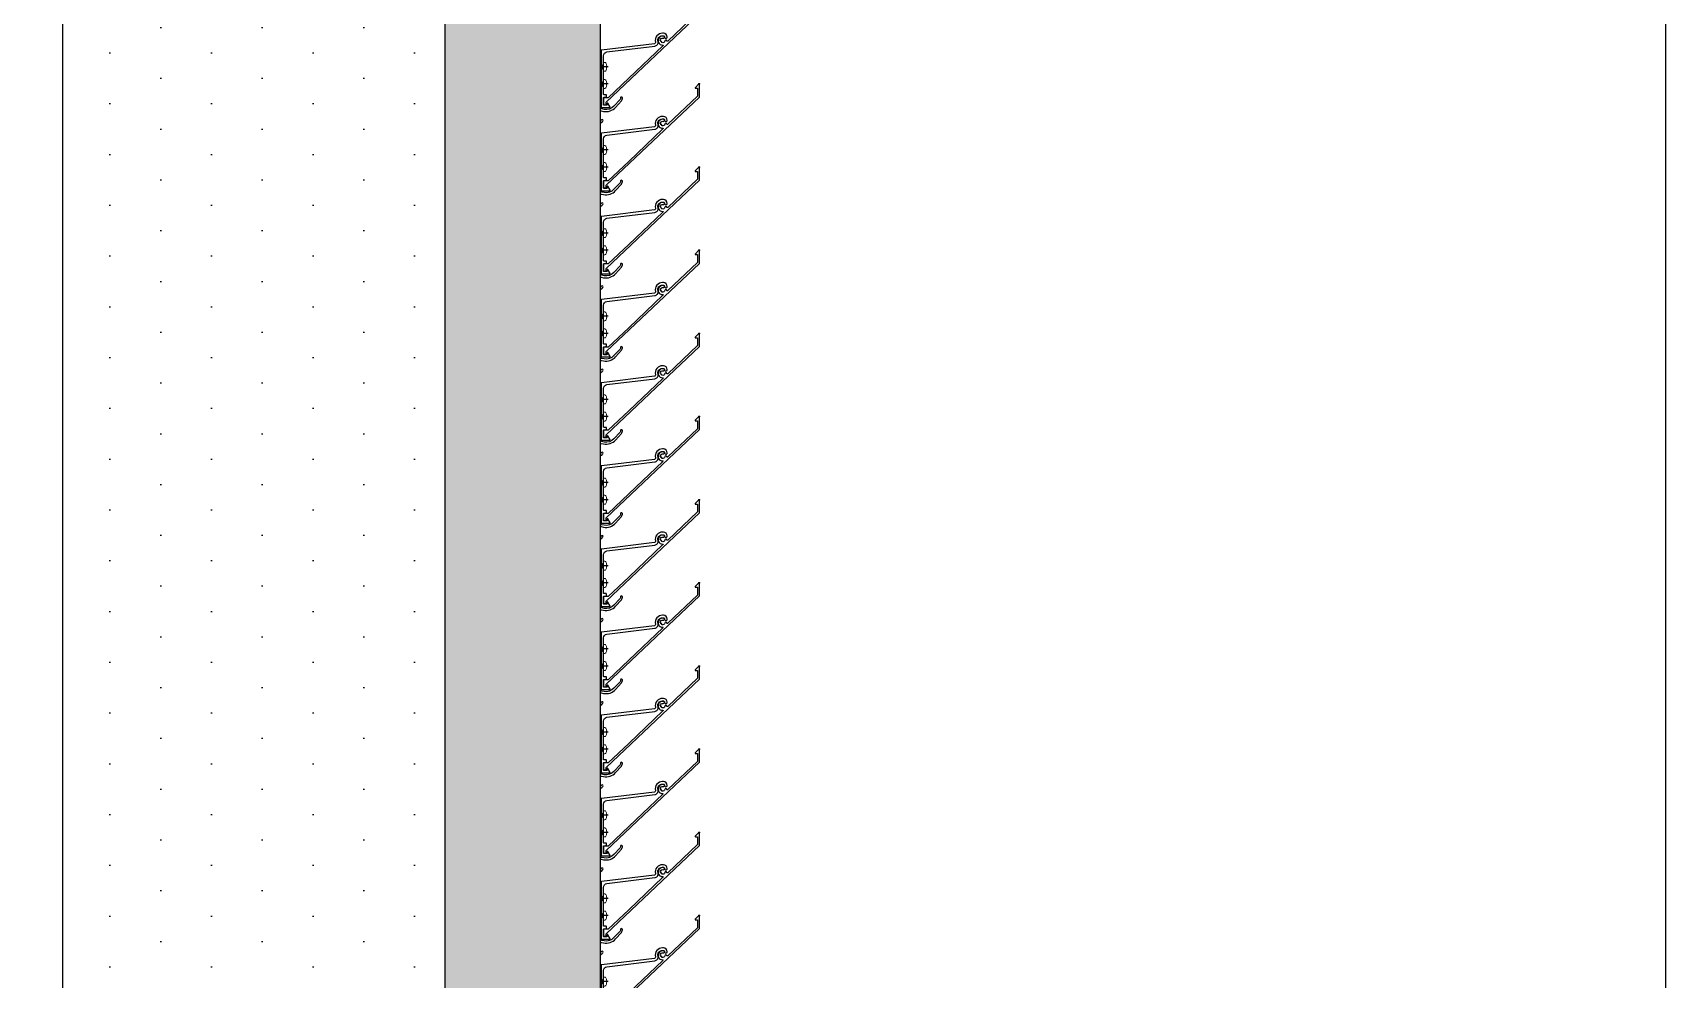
# Model space of a CAD drawing. Header units: millimetres. Extents: x 2519235 to 7246330, y 25937 to 201821.
# Drawn here: x 2752268 to 2753544, y 114766 to 115506 of the extents above; entities that cross this region are included whole.
import ezdxf

# ---------------------------------------------------------------- set-up
doc = ezdxf.new("R2010")
doc.units = ezdxf.units.MM
doc.set_wipeout_variables(frame=1)
doc.linetypes.add('CENTER', pattern=[50.8, 31.75, -6.35, 6.35, -6.35])
for name, color, linetype in [('010 - ASPG_ACCESSORIES_MAIN_COLOR_1', 7, 'Continuous'), ('010 - ASPG_EXTR_DEF_SUB', 7, 'Continuous'), ('010 - ASPG_EXTR_MAIN_COLOR_2', 7, 'Continuous'), ('010 - ASPG_FLASHING_HATCH_', 7, 'Continuous'), ('010 - ASPG_FLASHING_MAIN_COLOR_2', 7, 'Continuous'), ('010 - ASPG_FLASHING_MAIN_COLOR_4', 7, 'Continuous'), ('010 - ASPG_FLASHING_WIPEOUT_', 7, 'Continuous'), ('010 - ASPG_FRAMING_CUT_COLOR_4', 7, 'Continuous'), ('010 - ASPG_FRAMING_HATCH_', 7, 'Continuous'), ('010 - ASPG_FRAMING_MAIN_COLOR_2', 7, 'Continuous'), ('010 - ASPG_FRAMING_SUB_COLOR_2', 7, 'Continuous'), ('010 - ASPG_FRAMING_WIPEOUT_', 7, 'Continuous'), ('_LOUVER-SB', 7, 'Continuous'), ('BOLT & SCREW', 7, 'Continuous'), ('Center Line', 7, 'CENTER'), ('Xref-PLAN-106.940$0$_Beam', 7, 'Continuous')]:
    doc.layers.add(name, color=color, linetype=linetype)
doc.layers.add('12-GRID', color=7, linetype='CENTER', lineweight=13)
doc.layers.add('SCREW', color=7, linetype='Continuous', lineweight=5)

# ---------------------------------------------------------------- blocks, each defined once
blk = doc.blocks.new('*U368')
at = {"color": 7}
for p, q in [((250, -25), (-5050, -25)), ((-5050, -30.1), (250, -30.1)), ((-5050, -35.4), (250, -35.4)), ((-5050, -134.5), (250, -134.5)), ((-5050, -139.6), (250, -139.6)), ((-5050, -144.9), (250, -144.9))]:
    blk.add_line(p, q, dxfattribs=at)
blk = doc.blocks.new('Xref-PLAN-106.940')
at = {"layer": 'Xref-PLAN-106.940$0$_Beam', "color": 7}
for p, q in [((153369.2, 22958.4), (153369.2, 16058.4)), ((153669.2, 22958.4), (153669.2, 16058.4))]:
    blk.add_line(p, q, dxfattribs=at)
blk = doc.blocks.new('A$C6d15e31b')
at = {"color": 7}
blk.add_blockref('Xref-PLAN-106.940', (-135619.3, -23258.4), dxfattribs=at)
at = {"layer": '_LOUVER-SB', "color": 7, "xscale": -1.000000000000002, "rotation": 90}
blk.add_blockref('*U368', (17899.8, -5400), dxfattribs=at)
blk = doc.blocks.new('*U2952')
at = {"layer": '12-GRID', "color": 7, "linetype": 'CENTER'}
for p, q in [((0, -6.2), (0, 2.2)), ((-4.2, -2), (4.2, -2))]:
    blk.add_line(p, q, dxfattribs=at)
at = {"layer": 'BOLT & SCREW', "color": 7}
for p, q in [((-0.6, -1.8), (-1.8, -1.6)), ((-0.6, -2.2), (-1.8, -2.4)), ((-0.5, -1.8), (-0.9, -1.6)), ((-0.5, -2.2), (-0.9, -2.4)), ((-0.2, -1.4), (-0.4, -0.2)), ((-0.2, -1.5), (-0.4, -1.1)), ((-0.2, -2.5), (-0.4, -2.9)), ((-0.2, -2.6), (-0.4, -3.8)), ((0.2, -1.4), (0.4, -0.2)), ((0.2, -1.5), (0.4, -1.1)), ((0.4, -2.9), (0.2, -2.5)), ((0.2, -2.6), (0.4, -3.8)), ((0.5, -1.8), (0.9, -1.6)), ((0.5, -2.2), (0.9, -2.4)), ((0.6, -1.8), (1.8, -1.6)), ((0.6, -2.2), (1.8, -2.4))]:
    blk.add_line(p, q, dxfattribs=at)
for points in [[(-1.8, -1.6), (-0.9, -1.6, 0.414214), (-0.4, -1.1), (-0.4, -0.2), (0.4, -0.2), (0.4, -1.1, 0.414214), (0.9, -1.6), (1.8, -1.6), (1.8, -2.4), (0.9, -2.4, 0.414214), (0.4, -2.9), (0.4, -3.8), (-0.4, -3.8), (-0.4, -2.9, 0.414214), (-0.9, -2.4), (-1.8, -2.4)], [(0.2, -2.5, -0.414214), (0.5, -2.2), (0.6, -2.2), (0.6, -1.8), (0.5, -1.8, -0.414214), (0.2, -1.5), (0.2, -1.4), (-0.2, -1.4), (-0.2, -1.5, -0.414214), (-0.5, -1.8), (-0.6, -1.8), (-0.6, -2.2), (-0.5, -2.2, -0.414214), (-0.2, -2.5), (-0.2, -2.6), (0.2, -2.6)]]:
    blk.add_lwpolyline(points, format="xyb", close=True, dxfattribs=at)
blk.add_circle((0, -2), 3.5, dxfattribs=at)
blk = doc.blocks.new('000_ASPG_TYP_FILES_20260218-010703_FRAME_EXTR_')
at = {"layer": '010 - ASPG_FRAMING_HATCH_'}
h = blk.add_hatch(dxfattribs=at)
h.set_pattern_fill('ANSI32', scale=0.1, angle=180)
edge = h.paths.add_edge_path()
edge.add_line((2, 16), (2, 2))
edge.add_line((2, 2), (39.7, 2))
edge.add_arc((39.7, 1.7), 0.3, 0, 90, ccw=False)
edge.add_line((40, 1.7), (40, 0.3))
edge.add_arc((39.7, 0.3), 0.3, -90, 0, ccw=False)
edge.add_line((39.7, 0), (0.3, 0))
edge.add_arc((0.3, 0.3), 0.3, 180, 270, ccw=False)
edge.add_line((0, 0.3), (0, 17.7))
edge.add_arc((0.3, 17.7), 0.3, 90, 180, ccw=False)
edge.add_line((0.3, 18), (22.6, 18))
edge.add_arc((22.6, 18.5), 0.5, 270, 380.2095)
edge.add_arc((26.2, 19.8), 3.35, 182.0638, 200.2095, ccw=False)
edge.add_arc((23.6, 19.7), 0.76, 2.0638, 182.0638, ccw=False)
edge.add_arc((26.2, 19.8), 1.83, 182.0638, 447.9362)
edge.add_arc((26.3, 22.4), 0.76, 87.9362, 267.9362, ccw=False)
edge.add_arc((26.2, 19.8), 3.35, 69.7905, 87.9362, ccw=False)
edge.add_arc((27.5, 23.4), 0.5, 249.7905, 360)
edge.add_line((28, 23.4), (28, 26.7))
edge.add_line((28, 26.7), (28.5, 27.2))
edge.add_line((28.5, 27.2), (28, 27.7))
edge.add_line((28, 27.7), (28, 38.6))
edge.add_line((28, 38.6), (28.5, 39.1))
edge.add_line((28.5, 39.1), (28, 39.6))
edge.add_line((28, 39.6), (28, 42.9))
edge.add_arc((27.5, 42.9), 0.5, 0, 110.2095)
edge.add_arc((26.2, 46.5), 3.35, 272.0638, 290.2095, ccw=False)
edge.add_arc((26.3, 43.9), 0.76, 92.0638, 272.0638, ccw=False)
edge.add_arc((26.2, 46.5), 1.83, 272.0638, 537.9362)
edge.add_arc((23.6, 46.6), 0.76, 177.9362, 357.9362, ccw=False)
edge.add_arc((26.2, 46.5), 3.35, 159.7905, 177.9362, ccw=False)
edge.add_arc((22.6, 47.8), 0.5, 339.7905, 450)
edge.add_line((22.6, 48.3), (0.3, 48.3))
edge.add_arc((0.3, 48.6), 0.3, 180, 270, ccw=False)
edge.add_line((0, 48.6), (0, 60))
edge.add_arc((0.3, 60), 0.3, 90, 180, ccw=False)
edge.add_line((0.3, 60.3), (5, 60.3))
edge.add_line((5, 60.3), (5, 65))
edge.add_arc((5.3, 65), 0.3, 90, 180, ccw=False)
edge.add_line((5.3, 65.3), (30, 65.3))
edge.add_line((30, 65.3), (30, 63.6))
edge.add_arc((29.7, 63.6), 0.3, -90, 0, ccw=False)
edge.add_line((29.7, 63.3), (7.3, 63.3))
edge.add_arc((7.3, 63), 0.3, 90, 180)
edge.add_line((7, 63), (7, 58.3))
edge.add_line((7, 58.3), (2.3, 58.3))
edge.add_arc((2.3, 58), 0.3, 90, 180)
edge.add_line((2, 58), (2, 50.6))
edge.add_arc((2.3, 50.6), 0.3, 180, 270)
edge.add_line((2.3, 50.3), (29.7, 50.3))
edge.add_arc((29.7, 50), 0.3, 0, 90, ccw=False)
edge.add_line((30, 50), (30, 26.7))
edge.add_line((30, 26.7), (30, 16.3))
edge.add_arc((29.7, 16.3), 0.3, -90, 0, ccw=False)
edge.add_line((29.7, 16), (2, 16))
at = {"layer": '010 - ASPG_FRAMING_CUT_COLOR_4', "color": 7}
blk.add_lwpolyline([(2, 16), (2, 2), (39.7, 2, -0.414214), (40, 1.7), (40, 0.3, -0.414214), (39.7, 0), (0.3, 0, -0.414214), (0, 0.3), (0, 17.7, -0.414214), (0.3, 18), (22.6, 18, 0.52173), (23, 18.7, -0.079342), (22.8, 19.7, -1), (24.3, 19.8, 2.296346), (26.2, 21.7, -1), (26.3, 23.2, -0.079342), (27.3, 23, 0.52173), (28, 23.4), (28, 26.7), (28.5, 27.2), (28, 27.7), (28, 38.6), (28.5, 39.1), (28, 39.6), (28, 42.9, 0.52173), (27.3, 43.3, -0.079342), (26.3, 43.1, -1), (26.2, 44.6, 2.296346), (24.3, 46.5, -1), (22.8, 46.6, -0.079342), (23, 47.6, 0.52173), (22.6, 48.3), (0.3, 48.3, -0.414214), (0, 48.6), (0, 60, -0.414214), (0.3, 60.3), (5, 60.3), (5, 65, -0.414214), (5.3, 65.3), (30, 65.3), (30, 63.6, -0.414214), (29.7, 63.3), (7.3, 63.3, 0.414214), (7, 63), (7, 58.3), (2.3, 58.3, 0.414214), (2, 58), (2, 50.6, 0.414214), (2.3, 50.3), (29.7, 50.3, -0.414214), (30, 50), (30, 26.7), (30, 16.3, -0.414214), (29.7, 16)], format="xyb", close=True, dxfattribs=at)
at = {"color": 7}
for p in [(26.2, 48.5), (26.2, 21.8)]:
    blk.add_blockref('*U2952', p, dxfattribs=at)
blk = doc.blocks.new('PZG35-9D5')
at = {"layer": 'Center Line', "color": 7}
blk.add_line((0, 3.7), (0, -10.5), dxfattribs=at)
at = {"layer": 'SCREW', "color": 7}
for p, q in [((-1.4, 0), (-1.4, -1.1)), ((1.4, 0), (1.4, -0.6)), ((-1.9, -1.4), (1.9, -0.9)), ((-1.9, -1.4), (-1.4, -1.1)), ((-1.9, -1.4), (-1.4, -1.7)), ((-1.9, -2.7), (1.9, -2.2)), ((-1.9, -2.7), (-1.4, -2.4)), ((-1.9, -2.7), (-1.4, -3)), ((-1.9, -4), (-1.4, -3.7)), ((-1.9, -4), (-1, -3.9)), ((-1.9, -4), (-1.4, -4.3)), ((-1.4, -1.1), (1.4, -0.6)), ((-1.4, -1.7), (1.4, -1.2)), ((-1.4, -1.7), (-1.4, -2.4)), ((-1.4, -2.4), (1.4, -1.9)), ((-1.4, -3), (1.4, -2.5)), ((-1.4, -3), (-1.4, -3.7)), ((-1.4, -3.7), (-0.8, -3.6)), ((-1.4, -4.3), (-1.4, -8.1)), ((-1.4, -4.3), (-1.2, -4.3)), ((0, -9.5), (-1.4, -8.1)), ((0, -9.5), (1.4, -8.1)), ((0.6, -3.3), (1.4, -3.2)), ((0.7, -3.7), (1.9, -3.5)), ((0.7, -3.9), (1.4, -3.8)), ((0.7, -4.6), (1.4, -4.5)), ((0.7, -5), (1.9, -4.8)), ((0.7, -5.2), (1.4, -5.1)), ((1.9, -0.9), (1.4, -0.6)), ((1.9, -0.9), (1.4, -1.2)), ((1.4, -1.2), (1.4, -1.9)), ((1.9, -2.2), (1.4, -1.9)), ((1.9, -2.2), (1.4, -2.5)), ((1.4, -2.5), (1.4, -3.2)), ((1.9, -3.5), (1.4, -3.2)), ((1.9, -3.5), (1.4, -3.8)), ((1.4, -3.8), (1.4, -4.5)), ((1.9, -4.8), (1.4, -4.5)), ((1.9, -4.8), (1.4, -5.1)), ((1.4, -5.1), (1.4, -8.1))]:
    blk.add_line(p, q, dxfattribs=at)
blk.add_lwpolyline([(0, -9.5), (0.7, -5.2), (0.7, -3.6, 0.417657), (0.4, -3.3, 0.108102), (-0.8, -3.6), (-1.4, -4.7)], format="xyb", dxfattribs=at)
blk = doc.blocks.new('*U2951')
at = {"layer": 'SCREW', "color": 7}
blk.add_lwpolyline([(3, 1.8, 0.09906), (0.8, 2.5), (0.8, 2.3), (-0.8, 2.3), (-0.8, 2.5, 0.09906), (-3, 1.8, 0.266588), (-3.5, 1), (-3.5, 0.2, 0.414214), (-3.3, 0), (3.3, 0, 0.414214), (3.5, 0.2), (3.5, 1, 0.266588)], format="xyb", close=True, dxfattribs=at)
blk.add_blockref('PZG35-9D5', (0, 0), dxfattribs=at)
blk = doc.blocks.new('*U2950')
at = {"color": 7}
blk.add_point((0, 0), dxfattribs=at)
at = {"layer": '010 - ASPG_ACCESSORIES_MAIN_COLOR_1', "color": 7}
blk.add_lwpolyline([(-39.7, -0.6, 0.414214), (-40, -0.9), (-40, -7.4, 0.57735), (-39.7, -7.6), (-36.6, -5.8, 0.767327), (-36.8, -5.3), (-37.9, -5.3, -0.414214), (-38.2, -5), (-38.2, -2.8, -0.414214), (-38, -2.6), (-32.2, -2.6, -0.388879), (-32, -2.8), (-31.8, -4.3, 0.388879), (-31.3, -4.8), (-30.3, -4.8, 0.414214), (-30, -4.5), (-30, -2.9, -0.414214), (-29.7, -2.6), (0.4, -2.6, -0.378969), (3.4, -5.2), (8, -42.5, 0.446593), (11.6, -45.1, -0.489802), (16.1, -48.7), (16.1, -49.4, -0.18248), (15.8, -50, -0.267949), (15.3, -50.2, 1.122115), (15.1, -52.3, 0.405004), (18.1, -49.4), (18.1, -48.7, 0.489805), (11.2, -43.1, -0.446597), (9.9, -42.3), (4.9, -0.8, 0.364176), (4.6, -0.6)], format="xyb", close=True, dxfattribs=at)
at = {"layer": '010 - ASPG_EXTR_DEF_SUB', "color": 7}
for p in [(-40, -0.5), (43.4, -76.9), (43.4, -77.5)]:
    blk.add_point(p, dxfattribs=at)
at = {"layer": '010 - ASPG_EXTR_MAIN_COLOR_2', "color": 7}
blk.add_lwpolyline([(11.4, -48.2), (11.5, -47.4), (12.2, -47.6), (12.3, -46.8, -0.535538), (14.2, -49.2, 0.991572), (15.7, -49.6, 1.157025), (8.8, -48.8, -0.688558), (8.3, -49), (-17.1, -22.2), (-32.3, -6.1), (-32.3, -2.9, 0.414312), (-32.6, -2.6), (-37.5, -2.6, 0.414116), (-37.8, -2.9), (-37.8, -4.3, 0.414214), (-37.5, -4.6), (-36, -4.6, -0.205895), (-35.8, -4.7), (33.2, -77.5), (43.1, -77.5, 0.668179), (43.4, -77), (40.5, -74.2, 0.668179), (40, -74.4), (40, -76), (33.9, -76), (11.9, -52.8, -0.558354), (12.1, -52, 0.766275), (12, -50.4, -0.438583), (10.7, -48.1)], format="xyb", close=True, dxfattribs=at)
at = {"layer": 'SCREW', "color": 7, "rotation": 180}
for p in [(-21.6, -2.5), (-8.2, -2.5)]:
    blk.add_blockref('*U2951', p, dxfattribs=at)
blk = doc.blocks.new('*U1104')
at = {"color": 7}
blk.add_wipeout([(1440, 4), (60, 4), (60, 69.3), (1440, 69.3)], dxfattribs=at).dxf.layer = '010 - ASPG_FRAMING_WIPEOUT_'
at = {"layer": '010 - ASPG_FRAMING_MAIN_COLOR_2', "color": 7}
blk.add_lwpolyline([(1410, 69.3), (90, 69.3), (90, 6), (1410, 6)], close=True, dxfattribs=at)
at = {"layer": '010 - ASPG_FRAMING_SUB_COLOR_2', "color": 7}
for points in [[(1440, 4), (60, 4), (60, 69.3), (1440, 69.3)], [(60, 2), (60, 4), (1440, 4), (1440, 2)]]:
    blk.add_lwpolyline(points, close=True, dxfattribs=at)
at = {"color": 7, "rotation": 180}
for p in [(100, 69.3), (165, 69.3), (230, 69.3), (295, 69.3), (360, 69.3), (425, 69.3), (490, 69.3), (555, 69.3), (620, 69.3), (685, 69.3), (750, 69.3), (815, 69.3)]:
    blk.add_blockref('*U2950', p, dxfattribs=at)
at = {"color": 7}
blk.add_blockref('000_ASPG_TYP_FILES_20260218-010703_FRAME_EXTR_', (60, 4), dxfattribs=at)
blk = doc.blocks.new('*U1095')
at = {"layer": '010 - ASPG_EXTR_DEF_SUB', "color": 7}
for p in [(585, 0), (650, 0), (715, 0), (780, 0), (845, 0), (910, 0), (975, 0), (1040, 0), (1105, 0), (1170, 0), (1235, 0)]:
    blk.add_point(p, dxfattribs=at)
at = {"layer": '010 - ASPG_EXTR_MAIN_COLOR_2', "color": 7}
for points in [[(552.5, 68.6), (560.9, 68.6, -0.607385), (561.4, 67.6, -0.045829), (542.8, 45.8, -0.560492)], [(530.6, 33.1, 0.077048), (563.7, 68.4, -0.247674), (564, 68.6), (566, 68.6, -0.044131), (566.5, 68.5, -0.125846), (569, 67.2, -0.098851), (569.8, 66, -0.205828), (569.8, 61.2, -0.115116), (566.4, 57.2, 0.822373), (567.5, 56.1, 0.109185), (571.1, 60.6, 0.208323), (571.2, 66.6, 0.100528), (570, 68.3, 0.145116), (566.3, 70.1), (550.8, 70.1, 0.433659)]]:
    blk.add_lwpolyline(points, format="xyb", dxfattribs=at)
for points in [[(615.8, 70.1, 0.433659), (615.5, 69.7), (615.8, 64, 0.082069), (615.9, 63.9, 0.720654), (617.3, 64, 0.079224), (617.3, 64.1), (617.1, 68.1, -0.433659), (617.5, 68.6), (625.9, 68.6, -0.607385), (626.4, 67.6, -0.045829), (607.8, 45.8, -0.560492), (607.3, 45.9, 0.31786), (604.2, 48.2, 0.953288), (604.1, 46.7, -2.423004), (602.3, 44.9, 0.952315), (600.7, 44.8, 0.300821), (602.9, 41.8, -0.560492), (603, 41.3, -0.019425), (593.6, 33.5, -0.552501), (593.1, 33.6, 0.344461), (590, 36.3, 0.952015), (589.9, 34.8, -2.423186), (588, 33, 0.952015), (586.5, 32.8, 0.2854), (588.5, 29.9, -0.553378), (588.6, 29.4, 0.030674), (573.5, 15.1, 0.4171), (574.1, 5.3, 0.935553), (575.1, 6.4, -0.43441), (574.8, 14.3, -0.014998), (581.9, 21.5, -0.738349), (584.9, 19.8, 0.004917), (581.8, 4.8, 0.263611), (584.9, -4.5), (590, -9.1, 0.125884), (591.3, -9.8, 0.044275), (592.1, -9.9, 1.107655), (592.1, -8.3, -0.215596), (591, -8), (585.9, -3.3, -0.263611), (583.3, 4.5, -0.004855), (586.3, 19.3, 0.23396), (585.8, 22, -0.24081), (585.7, 24.9, -0.104157), (585.8, 25), (588, 26.9, -0.229021), (590.7, 26.9, -0.381721), (595.3, 9.1, 0.977382), (596.6, 8.4, 0.361105), (592.4, 27.5, -0.496126), (592.4, 30.7, 0.003188), (594.1, 31.9, -0.002827), (595.6, 33.1, 0.077048), (628.7, 68.4, -0.247674), (629, 68.6), (631, 68.6, -0.044131), (631.5, 68.5, -0.125846), (634, 67.2, -0.098851), (634.8, 66, -0.205828), (634.8, 61.2, -0.115116), (631.4, 57.2, 0.822373), (632.5, 56.1, 0.109185), (636.1, 60.6, 0.208323), (636.2, 66.6, 0.100528), (635, 68.3, 0.145116), (631.3, 70.1)], [(680.8, 70.1, 0.433659), (680.5, 69.7), (680.8, 64, 0.082069), (680.9, 63.9, 0.720654), (682.3, 64, 0.079224), (682.3, 64.1), (682.1, 68.1, -0.433659), (682.5, 68.6), (690.9, 68.6, -0.607385), (691.4, 67.6, -0.045829), (672.8, 45.8, -0.560492), (672.3, 45.9, 0.31786), (669.2, 48.2, 0.953288), (669.1, 46.7, -2.423004), (667.3, 44.9, 0.952315), (665.7, 44.8, 0.300821), (667.9, 41.8, -0.560492), (668, 41.3, -0.019425), (658.6, 33.5, -0.552501), (658.1, 33.6, 0.344461), (655, 36.3, 0.952015), (654.9, 34.8, -2.423186), (653, 33, 0.952015), (651.5, 32.8, 0.2854), (653.5, 29.9, -0.553378), (653.6, 29.4, 0.030674), (638.5, 15.1, 0.4171), (639.1, 5.3, 0.935553), (640.1, 6.4, -0.43441), (639.8, 14.3, -0.014998), (646.9, 21.5, -0.738349), (649.9, 19.8, 0.004917), (646.8, 4.8, 0.263611), (649.9, -4.5), (655, -9.1, 0.125884), (656.3, -9.8, 0.044275), (657.1, -9.9, 1.107655), (657.1, -8.3, -0.215596), (656, -8), (650.9, -3.3, -0.263611), (648.3, 4.5, -0.004855), (651.3, 19.3, 0.23396), (650.8, 22, -0.24081), (650.7, 24.9, -0.104157), (650.8, 25), (653, 26.9, -0.229021), (655.7, 26.9, -0.381721), (660.3, 9.1, 0.977382), (661.6, 8.4, 0.361105), (657.4, 27.5, -0.496126), (657.4, 30.7, 0.003188), (659.1, 31.9, -0.002827), (660.6, 33.1, 0.077048), (693.7, 68.4, -0.247674), (694, 68.6), (696, 68.6, -0.044131), (696.5, 68.5, -0.125846), (699, 67.2, -0.098851), (699.8, 66, -0.205828), (699.8, 61.2, -0.115116), (696.4, 57.2, 0.822373), (697.5, 56.1, 0.109185), (701.1, 60.6, 0.208323), (701.2, 66.6, 0.100528), (700, 68.3, 0.145116), (696.3, 70.1)], [(745.8, 70.1, 0.433659), (745.5, 69.7), (745.8, 64, 0.082069), (745.9, 63.9, 0.720654), (747.3, 64, 0.079224), (747.3, 64.1), (747.1, 68.1, -0.433659), (747.5, 68.6), (755.9, 68.6, -0.607385), (756.4, 67.6, -0.045829), (737.8, 45.8, -0.560492), (737.3, 45.9, 0.31786), (734.2, 48.2, 0.953288), (734.1, 46.7, -2.423004), (732.3, 44.9, 0.952315), (730.7, 44.8, 0.300821), (732.9, 41.8, -0.560492), (733, 41.3, -0.019425), (723.6, 33.5, -0.552501), (723.1, 33.6, 0.344461), (720, 36.3, 0.952015), (719.9, 34.8, -2.423186), (718, 33, 0.952015), (716.5, 32.8, 0.2854), (718.5, 29.9, -0.553378), (718.6, 29.4, 0.030674), (703.5, 15.1, 0.4171), (704.1, 5.3, 0.935553), (705.1, 6.4, -0.43441), (704.8, 14.3, -0.014998), (711.9, 21.5, -0.738349), (714.9, 19.8, 0.004917), (711.8, 4.8, 0.263611), (714.9, -4.5), (720, -9.1, 0.125884), (721.3, -9.8, 0.044275), (722.1, -9.9, 1.107655), (722.1, -8.3, -0.215596), (721, -8), (715.9, -3.3, -0.263611), (713.3, 4.5, -0.004855), (716.3, 19.3, 0.23396), (715.8, 22, -0.24081), (715.7, 24.9, -0.104157), (715.8, 25), (718, 26.9, -0.229021), (720.7, 26.9, -0.381721), (725.3, 9.1, 0.977382), (726.6, 8.4, 0.361105), (722.4, 27.5, -0.496126), (722.4, 30.7, 0.003188), (724.1, 31.9, -0.002827), (725.6, 33.1, 0.077048), (758.7, 68.4, -0.247674), (759, 68.6), (761, 68.6, -0.044131), (761.5, 68.5, -0.125846), (764, 67.2, -0.098851), (764.8, 66, -0.205828), (764.8, 61.2, -0.115116), (761.4, 57.2, 0.822373), (762.5, 56.1, 0.109185), (766.1, 60.6, 0.208323), (766.2, 66.6, 0.100528), (765, 68.3, 0.145116), (761.3, 70.1)], [(810.8, 70.1, 0.433659), (810.5, 69.7), (810.8, 64, 0.082069), (810.9, 63.9, 0.720654), (812.3, 64, 0.079224), (812.3, 64.1), (812.1, 68.1, -0.433659), (812.5, 68.6), (820.9, 68.6, -0.607385), (821.4, 67.6, -0.045829), (802.8, 45.8, -0.560492), (802.3, 45.9, 0.31786), (799.2, 48.2, 0.953288), (799.1, 46.7, -2.423004), (797.3, 44.9, 0.952315), (795.7, 44.8, 0.300821), (797.9, 41.8, -0.560492), (798, 41.3, -0.019425), (788.6, 33.5, -0.552501), (788.1, 33.6, 0.344461), (785, 36.3, 0.952015), (784.9, 34.8, -2.423186), (783, 33, 0.952015), (781.5, 32.8, 0.2854), (783.5, 29.9, -0.553378), (783.6, 29.4, 0.030674), (768.5, 15.1, 0.4171), (769.1, 5.3, 0.935553), (770.1, 6.4, -0.43441), (769.8, 14.3, -0.014998), (776.9, 21.5, -0.738349), (779.9, 19.8, 0.004917), (776.8, 4.8, 0.263611), (779.9, -4.5), (785, -9.1, 0.125884), (786.3, -9.8, 0.044275), (787.1, -9.9, 1.107655), (787.1, -8.3, -0.215596), (786, -8), (780.9, -3.3, -0.263611), (778.3, 4.5, -0.004855), (781.3, 19.3, 0.23396), (780.8, 22, -0.24081), (780.7, 24.9, -0.104157), (780.8, 25), (783, 26.9, -0.229021), (785.7, 26.9, -0.381721), (790.3, 9.1, 0.977382), (791.6, 8.4, 0.361105), (787.4, 27.5, -0.496126), (787.4, 30.7, 0.003188), (789.1, 31.9, -0.002827), (790.6, 33.1, 0.077048), (823.7, 68.4, -0.247674), (824, 68.6), (826, 68.6, -0.044131), (826.5, 68.5, -0.125846), (829, 67.2, -0.098851), (829.8, 66, -0.205828), (829.8, 61.2, -0.115116), (826.4, 57.2, 0.822373), (827.5, 56.1, 0.109185), (831.1, 60.6, 0.208323), (831.2, 66.6, 0.100528), (830, 68.3, 0.145116), (826.3, 70.1)], [(875.8, 70.1, 0.433659), (875.5, 69.7), (875.8, 64, 0.082069), (875.9, 63.9, 0.720654), (877.3, 64, 0.079224), (877.3, 64.1), (877.1, 68.1, -0.433659), (877.5, 68.6), (885.9, 68.6, -0.607385), (886.4, 67.6, -0.045829), (867.8, 45.8, -0.560492), (867.3, 45.9, 0.31786), (864.2, 48.2, 0.953288), (864.1, 46.7, -2.423004), (862.3, 44.9, 0.952315), (860.7, 44.8, 0.300821), (862.9, 41.8, -0.560492), (863, 41.3, -0.019425), (853.6, 33.5, -0.552501), (853.1, 33.6, 0.344461), (850, 36.3, 0.952015), (849.9, 34.8, -2.423186), (848, 33, 0.952015), (846.5, 32.8, 0.2854), (848.5, 29.9, -0.553378), (848.6, 29.4, 0.030674), (833.5, 15.1, 0.4171), (834.1, 5.3, 0.935553), (835.1, 6.4, -0.43441), (834.8, 14.3, -0.014998), (841.9, 21.5, -0.738349), (844.9, 19.8, 0.004917), (841.8, 4.8, 0.263611), (844.9, -4.5), (850, -9.1, 0.125884), (851.3, -9.8, 0.044275), (852.1, -9.9, 1.107655), (852.1, -8.3, -0.215596), (851, -8), (845.9, -3.3, -0.263611), (843.3, 4.5, -0.004855), (846.3, 19.3, 0.23396), (845.8, 22, -0.24081), (845.7, 24.9, -0.104157), (845.8, 25), (848, 26.9, -0.229021), (850.7, 26.9, -0.381721), (855.3, 9.1, 0.977382), (856.6, 8.4, 0.361105), (852.4, 27.5, -0.496126), (852.4, 30.7, 0.003188), (854.1, 31.9, -0.002827), (855.6, 33.1, 0.077048), (888.7, 68.4, -0.247674), (889, 68.6), (891, 68.6, -0.044131), (891.5, 68.5, -0.125846), (894, 67.2, -0.098851), (894.8, 66, -0.205828), (894.8, 61.2, -0.115116), (891.4, 57.2, 0.822373), (892.5, 56.1, 0.109185), (896.1, 60.6, 0.208323), (896.2, 66.6, 0.100528), (895, 68.3, 0.145116), (891.3, 70.1)], [(940.8, 70.1, 0.433659), (940.5, 69.7), (940.8, 64, 0.082069), (940.9, 63.9, 0.720654), (942.3, 64, 0.079224), (942.3, 64.1), (942.1, 68.1, -0.433659), (942.5, 68.6), (950.9, 68.6, -0.607385), (951.4, 67.6, -0.045829), (932.8, 45.8, -0.560492), (932.3, 45.9, 0.31786), (929.2, 48.2, 0.953288), (929.1, 46.7, -2.423004), (927.3, 44.9, 0.952315), (925.7, 44.8, 0.300821), (927.9, 41.8, -0.560492), (928, 41.3, -0.019425), (918.6, 33.5, -0.552501), (918.1, 33.6, 0.344461), (915, 36.3, 0.952015), (914.9, 34.8, -2.423186), (913, 33, 0.952015), (911.5, 32.8, 0.2854), (913.5, 29.9, -0.553378), (913.6, 29.4, 0.030674), (898.5, 15.1, 0.4171), (899.1, 5.3, 0.935553), (900.1, 6.4, -0.43441), (899.8, 14.3, -0.014998), (906.9, 21.5, -0.738349), (909.9, 19.8, 0.004917), (906.8, 4.8, 0.263611), (909.9, -4.5), (915, -9.1, 0.125884), (916.3, -9.8, 0.044275), (917.1, -9.9, 1.107655), (917.1, -8.3, -0.215596), (916, -8), (910.9, -3.3, -0.263611), (908.3, 4.5, -0.004855), (911.3, 19.3, 0.23396), (910.8, 22, -0.24081), (910.7, 24.9, -0.104157), (910.8, 25), (913, 26.9, -0.229021), (915.7, 26.9, -0.381721), (920.3, 9.1, 0.977382), (921.6, 8.4, 0.361105), (917.4, 27.5, -0.496126), (917.4, 30.7, 0.003188), (919.1, 31.9, -0.002827), (920.6, 33.1, 0.077048), (953.7, 68.4, -0.247674), (954, 68.6), (956, 68.6, -0.044131), (956.5, 68.5, -0.125846), (959, 67.2, -0.098851), (959.8, 66, -0.205828), (959.8, 61.2, -0.115116), (956.4, 57.2, 0.822373), (957.5, 56.1, 0.109185), (961.1, 60.6, 0.208323), (961.2, 66.6, 0.100528), (960, 68.3, 0.145116), (956.3, 70.1)], [(1005.8, 70.1, 0.433659), (1005.5, 69.7), (1005.8, 64, 0.082069), (1005.9, 63.9, 0.720654), (1007.3, 64, 0.079224), (1007.3, 64.1), (1007.1, 68.1, -0.433659), (1007.5, 68.6), (1015.9, 68.6, -0.607385), (1016.4, 67.6, -0.045829), (997.8, 45.8, -0.560492), (997.3, 45.9, 0.31786), (994.2, 48.2, 0.953288), (994.1, 46.7, -2.423004), (992.3, 44.9, 0.952315), (990.7, 44.8, 0.300821), (992.9, 41.8, -0.560492), (993, 41.3, -0.019425), (983.6, 33.5, -0.552501), (983.1, 33.6, 0.344461), (980, 36.3, 0.952015), (979.9, 34.8, -2.423186), (978, 33, 0.952015), (976.5, 32.8, 0.2854), (978.5, 29.9, -0.553378), (978.6, 29.4, 0.030674), (963.5, 15.1, 0.4171), (964.1, 5.3, 0.935553), (965.1, 6.4, -0.43441), (964.8, 14.3, -0.014998), (971.9, 21.5, -0.738349), (974.9, 19.8, 0.004917), (971.8, 4.8, 0.263611), (974.9, -4.5), (980, -9.1, 0.125884), (981.3, -9.8, 0.044275), (982.1, -9.9, 1.107655), (982.1, -8.3, -0.215596), (981, -8), (975.9, -3.3, -0.263611), (973.3, 4.5, -0.004855), (976.3, 19.3, 0.23396), (975.8, 22, -0.24081), (975.7, 24.9, -0.104157), (975.8, 25), (978, 26.9, -0.229021), (980.7, 26.9, -0.381721), (985.3, 9.1, 0.977382), (986.6, 8.4, 0.361105), (982.4, 27.5, -0.496126), (982.4, 30.7, 0.003188), (984.1, 31.9, -0.002827), (985.6, 33.1, 0.077048), (1018.7, 68.4, -0.247674), (1019, 68.6), (1021, 68.6, -0.044131), (1021.5, 68.5, -0.125846), (1024, 67.2, -0.098851), (1024.8, 66, -0.205828), (1024.8, 61.2, -0.115116), (1021.4, 57.2, 0.822373), (1022.5, 56.1, 0.109185), (1026.1, 60.6, 0.208323), (1026.2, 66.6, 0.100528), (1025, 68.3, 0.145116), (1021.3, 70.1)], [(1070.8, 70.1, 0.433659), (1070.5, 69.7), (1070.8, 64, 0.082069), (1070.9, 63.9, 0.720654), (1072.3, 64, 0.079224), (1072.3, 64.1), (1072.1, 68.1, -0.433659), (1072.5, 68.6), (1080.9, 68.6, -0.607385), (1081.4, 67.6, -0.045829), (1062.8, 45.8, -0.560492), (1062.3, 45.9, 0.31786), (1059.2, 48.2, 0.953288), (1059.1, 46.7, -2.423004), (1057.3, 44.9, 0.952315), (1055.7, 44.8, 0.300821), (1057.9, 41.8, -0.560492), (1058, 41.3, -0.019425), (1048.6, 33.5, -0.552501), (1048.1, 33.6, 0.344461), (1045, 36.3, 0.952015), (1044.9, 34.8, -2.423186), (1043, 33, 0.952015), (1041.5, 32.8, 0.2854), (1043.5, 29.9, -0.553378), (1043.6, 29.4, 0.030674), (1028.5, 15.1, 0.4171), (1029.1, 5.3, 0.935553), (1030.1, 6.4, -0.43441), (1029.8, 14.3, -0.014998), (1036.9, 21.5, -0.738349), (1039.9, 19.8, 0.004917), (1036.8, 4.8, 0.263611), (1039.9, -4.5), (1045, -9.1, 0.125884), (1046.3, -9.8, 0.044275), (1047.1, -9.9, 1.107655), (1047.1, -8.3, -0.215596), (1046, -8), (1040.9, -3.3, -0.263611), (1038.3, 4.5, -0.004855), (1041.3, 19.3, 0.23396), (1040.8, 22, -0.24081), (1040.7, 24.9, -0.104157), (1040.8, 25), (1043, 26.9, -0.229021), (1045.7, 26.9, -0.381721), (1050.3, 9.1, 0.977382), (1051.6, 8.4, 0.361105), (1047.4, 27.5, -0.496126), (1047.4, 30.7, 0.003188), (1049.1, 31.9, -0.002827), (1050.6, 33.1, 0.077048), (1083.7, 68.4, -0.247674), (1084, 68.6), (1086, 68.6, -0.044131), (1086.5, 68.5, -0.125846), (1089, 67.2, -0.098851), (1089.8, 66, -0.205828), (1089.8, 61.2, -0.115116), (1086.4, 57.2, 0.822373), (1087.5, 56.1, 0.109185), (1091.1, 60.6, 0.208323), (1091.2, 66.6, 0.100528), (1090, 68.3, 0.145116), (1086.3, 70.1)], [(1135.8, 70.1, 0.433659), (1135.5, 69.7), (1135.8, 64, 0.082069), (1135.9, 63.9, 0.720654), (1137.3, 64, 0.079224), (1137.3, 64.1), (1137.1, 68.1, -0.433659), (1137.5, 68.6), (1145.9, 68.6, -0.607385), (1146.4, 67.6, -0.045829), (1127.8, 45.8, -0.560492), (1127.3, 45.9, 0.31786), (1124.2, 48.2, 0.953288), (1124.1, 46.7, -2.423004), (1122.3, 44.9, 0.952315), (1120.7, 44.8, 0.300821), (1122.9, 41.8, -0.560492), (1123, 41.3, -0.019425), (1113.6, 33.5, -0.552501), (1113.1, 33.6, 0.344461), (1110, 36.3, 0.952015), (1109.9, 34.8, -2.423186), (1108, 33, 0.952015), (1106.5, 32.8, 0.2854), (1108.5, 29.9, -0.553378), (1108.6, 29.4, 0.030674), (1093.5, 15.1, 0.4171), (1094.1, 5.3, 0.935553), (1095.1, 6.4, -0.43441), (1094.8, 14.3, -0.014998), (1101.9, 21.5, -0.738349), (1104.9, 19.8, 0.004917), (1101.8, 4.8, 0.263611), (1104.9, -4.5), (1110, -9.1, 0.125884), (1111.3, -9.8, 0.044275), (1112.1, -9.9, 1.107655), (1112.1, -8.3, -0.215596), (1111, -8), (1105.9, -3.3, -0.263611), (1103.3, 4.5, -0.004855), (1106.3, 19.3, 0.23396), (1105.8, 22, -0.24081), (1105.7, 24.9, -0.104157), (1105.8, 25), (1108, 26.9, -0.229021), (1110.7, 26.9, -0.381721), (1115.3, 9.1, 0.977382), (1116.6, 8.4, 0.361105), (1112.4, 27.5, -0.496126), (1112.4, 30.7, 0.003188), (1114.1, 31.9, -0.002827), (1115.6, 33.1, 0.077048), (1148.7, 68.4, -0.247674), (1149, 68.6), (1151, 68.6, -0.044131), (1151.5, 68.5, -0.125846), (1154, 67.2, -0.098851), (1154.8, 66, -0.205828), (1154.8, 61.2, -0.115116), (1151.4, 57.2, 0.822373), (1152.5, 56.1, 0.109185), (1156.1, 60.6, 0.208323), (1156.2, 66.6, 0.100528), (1155, 68.3, 0.145116), (1151.3, 70.1)], [(1200.8, 70.1, 0.433659), (1200.5, 69.7), (1200.8, 64, 0.082069), (1200.9, 63.9, 0.720654), (1202.3, 64, 0.079224), (1202.3, 64.1), (1202.1, 68.1, -0.433659), (1202.5, 68.6), (1210.9, 68.6, -0.607385), (1211.4, 67.6, -0.045829), (1192.8, 45.8, -0.560492), (1192.3, 45.9, 0.31786), (1189.2, 48.2, 0.953288), (1189.1, 46.7, -2.423004), (1187.3, 44.9, 0.952315), (1185.7, 44.8, 0.300821), (1187.9, 41.8, -0.560492), (1188, 41.3, -0.019425), (1178.6, 33.5, -0.552501), (1178.1, 33.6, 0.344461), (1175, 36.3, 0.952015), (1174.9, 34.8, -2.423186), (1173, 33, 0.952015), (1171.5, 32.8, 0.2854), (1173.5, 29.9, -0.553378), (1173.6, 29.4, 0.030674), (1158.5, 15.1, 0.4171), (1159.1, 5.3, 0.935553), (1160.1, 6.4, -0.43441), (1159.8, 14.3, -0.014998), (1166.9, 21.5, -0.738349), (1169.9, 19.8, 0.004917), (1166.8, 4.8, 0.263611), (1169.9, -4.5), (1175, -9.1, 0.125884), (1176.3, -9.8, 0.044275), (1177.1, -9.9, 1.107655), (1177.1, -8.3, -0.215596), (1176, -8), (1170.9, -3.3, -0.263611), (1168.3, 4.5, -0.004855), (1171.3, 19.3, 0.23396), (1170.8, 22, -0.24081), (1170.7, 24.9, -0.104157), (1170.8, 25), (1173, 26.9, -0.229021), (1175.7, 26.9, -0.381721), (1180.3, 9.1, 0.977382), (1181.6, 8.4, 0.361105), (1177.4, 27.5, -0.496126), (1177.4, 30.7, 0.003188), (1179.1, 31.9, -0.002827), (1180.6, 33.1, 0.077048), (1213.7, 68.4, -0.247674), (1214, 68.6), (1216, 68.6, -0.044131), (1216.5, 68.5, -0.125846), (1219, 67.2, -0.098851), (1219.8, 66, -0.205828), (1219.8, 61.2, -0.115116), (1216.4, 57.2, 0.822373), (1217.5, 56.1, 0.109185), (1221.1, 60.6, 0.208323), (1221.2, 66.6, 0.100528), (1220, 68.3, 0.145116), (1216.3, 70.1)], [(1265.8, 70.1, 0.433659), (1265.5, 69.7), (1265.8, 64, 0.082069), (1265.9, 63.9, 0.720654), (1267.3, 64, 0.079224), (1267.3, 64.1), (1267.1, 68.1, -0.433659), (1267.5, 68.6), (1275.9, 68.6, -0.607385), (1276.4, 67.6, -0.045829), (1257.8, 45.8, -0.560492), (1257.3, 45.9, 0.31786), (1254.2, 48.2, 0.953288), (1254.1, 46.7, -2.423004), (1252.3, 44.9, 0.952315), (1250.7, 44.8, 0.300821), (1252.9, 41.8, -0.560492), (1253, 41.3, -0.019425), (1243.6, 33.5, -0.552501), (1243.1, 33.6, 0.344461), (1240, 36.3, 0.952015), (1239.9, 34.8, -2.423186), (1238, 33, 0.952015), (1236.5, 32.8, 0.2854), (1238.5, 29.9, -0.553378), (1238.6, 29.4, 0.030674), (1223.5, 15.1, 0.4171), (1224.1, 5.3, 0.935553), (1225.1, 6.4, -0.43441), (1224.8, 14.3, -0.014998), (1231.9, 21.5, -0.738349), (1234.9, 19.8, 0.004917), (1231.8, 4.8, 0.263611), (1234.9, -4.5), (1240, -9.1, 0.125884), (1241.3, -9.8, 0.044275), (1242.1, -9.9, 1.107655), (1242.1, -8.3, -0.215596), (1241, -8), (1235.9, -3.3, -0.263611), (1233.3, 4.5, -0.004855), (1236.3, 19.3, 0.23396), (1235.8, 22, -0.24081), (1235.7, 24.9, -0.104157), (1235.8, 25), (1238, 26.9, -0.229021), (1240.7, 26.9, -0.381721), (1245.3, 9.1, 0.977382), (1246.6, 8.4, 0.361105), (1242.4, 27.5, -0.496126), (1242.4, 30.7, 0.003188), (1244.1, 31.9, -0.002827), (1245.6, 33.1, 0.077048), (1278.7, 68.4, -0.247674), (1279, 68.6), (1281, 68.6, -0.044131), (1281.5, 68.5, -0.125846), (1284, 67.2, -0.098851), (1284.8, 66, -0.205828), (1284.8, 61.2, -0.115116), (1281.4, 57.2, 0.822373), (1282.5, 56.1, 0.109185), (1286.1, 60.6, 0.208323), (1286.2, 66.6, 0.100528), (1285, 68.3, 0.145116), (1281.3, 70.1)]]:
    blk.add_lwpolyline(points, format="xyb", close=True, dxfattribs=at)
at = {"color": 7, "rotation": 179.999999999989}
for p in [(604.1, 42.9), (669.1, 42.9), (734.1, 42.9), (799.1, 42.9), (864.1, 42.9), (929.1, 42.9), (994.1, 42.9), (1059.1, 42.9), (1124.1, 42.9), (1189.1, 42.9), (1254.1, 42.9), (589.9, 30.9), (654.9, 30.9), (719.9, 30.9), (784.9, 30.9), (849.9, 30.9), (914.9, 30.9), (979.9, 30.9), (1044.9, 30.9), (1109.9, 30.9), (1174.9, 30.9), (1239.9, 30.9)]:
    blk.add_blockref('*U2952', p, dxfattribs=at)
blk = doc.blocks.new('W-1-PP17-ENT1_REV02_20260416-153151_PP17_ENT1_ASPG_MAIN_UPPL')
at = {"color": 7, "rotation": 270}
blk.add_blockref('*U1104', (18098, -3125), dxfattribs=at)
at = {"color": 7, "rotation": 90}
blk.add_blockref('*U1095', (18174.7, -4499.8), dxfattribs=at)
blk = doc.blocks.new('*U2914')
at = {"color": 7}
blk.add_wipeout([(0, -52), (3000, -52), (3000, -351), (0, -351)], dxfattribs=at).dxf.layer = '010 - ASPG_FLASHING_WIPEOUT_'
at = {"layer": '010 - ASPG_FLASHING_HATCH_'}
h = blk.add_hatch(dxfattribs=at)
h.set_pattern_fill('DOTS', scale=0.5)
h.set_pattern_definition([(0, (0, 0), (19.84375, 39.6875), [0, -39.6875])])
h.paths.add_polyline_path([(0, -52), (3000, -52), (3000, -351), (0, -351)])
at = {"layer": '010 - ASPG_FLASHING_MAIN_COLOR_2', "color": 7}
blk.add_lwpolyline([(0, -52), (3000, -52), (3000, -351), (0, -351)], close=True, dxfattribs=at)
at = {"color": 7}
blk.add_wipeout([(0, 69.3), (3000, 69.3), (3000, -52), (0, -52)], dxfattribs=at).dxf.layer = '010 - ASPG_FLASHING_WIPEOUT_'
at = {"layer": '010 - ASPG_FLASHING_HATCH_'}
h = blk.add_hatch(dxfattribs=at)
h.set_pattern_fill('DOTS', scale=0.1)
h.set_pattern_definition([(0, (0, 0), (3.96875, 7.9375), [0, -7.9375])])
h.paths.add_polyline_path([(0, 69.3), (3000, 69.3), (3000, -52), (0, -52)])
at = {"layer": '010 - ASPG_FLASHING_MAIN_COLOR_4', "color": 7}
blk.add_lwpolyline([(0, 69.3), (3000, 69.3), (3000, -52), (0, -52)], close=True, dxfattribs=at)
blk = doc.blocks.new('W-1-PP17-ENT1_REV03_20260621-000232_LOPF_FLASHING')
at = {"color": 7, "rotation": 270}
blk.add_blockref('*U2914', (18098, -1625), dxfattribs=at)

msp = doc.modelspace()

# ---------------------------------------------------------------- block references
at = {"color": 7}
msp.add_blockref('A$C6d15e31b', (2734544.161, 118712.942), dxfattribs=at)

# ---------------------------------------------------------------- next in the draw order: block references
msp.add_blockref('W-1-PP17-ENT1_REV02_20260416-153151_PP17_ENT1_ASPG_MAIN_UPPL', (2734544.161, 118712.942), dxfattribs=at)

# ---------------------------------------------------------------- next in the draw order: linework, layer by layer
at = {"layer": 'Defpoints', "color": 7}
msp.add_lwpolyline([(2753544.057, 99626.43), (2714852.039, 99626.43), (2714852.039, 121826.429), (2753544.057, 121826.429)], close=True, dxfattribs=at)

# ---------------------------------------------------------------- next in the draw order: block references
at = {"color": 7}
msp.add_blockref('W-1-PP17-ENT1_REV03_20260621-000232_LOPF_FLASHING', (2734544.161, 118712.942), dxfattribs=at)

doc.saveas('drawing.dxf')
